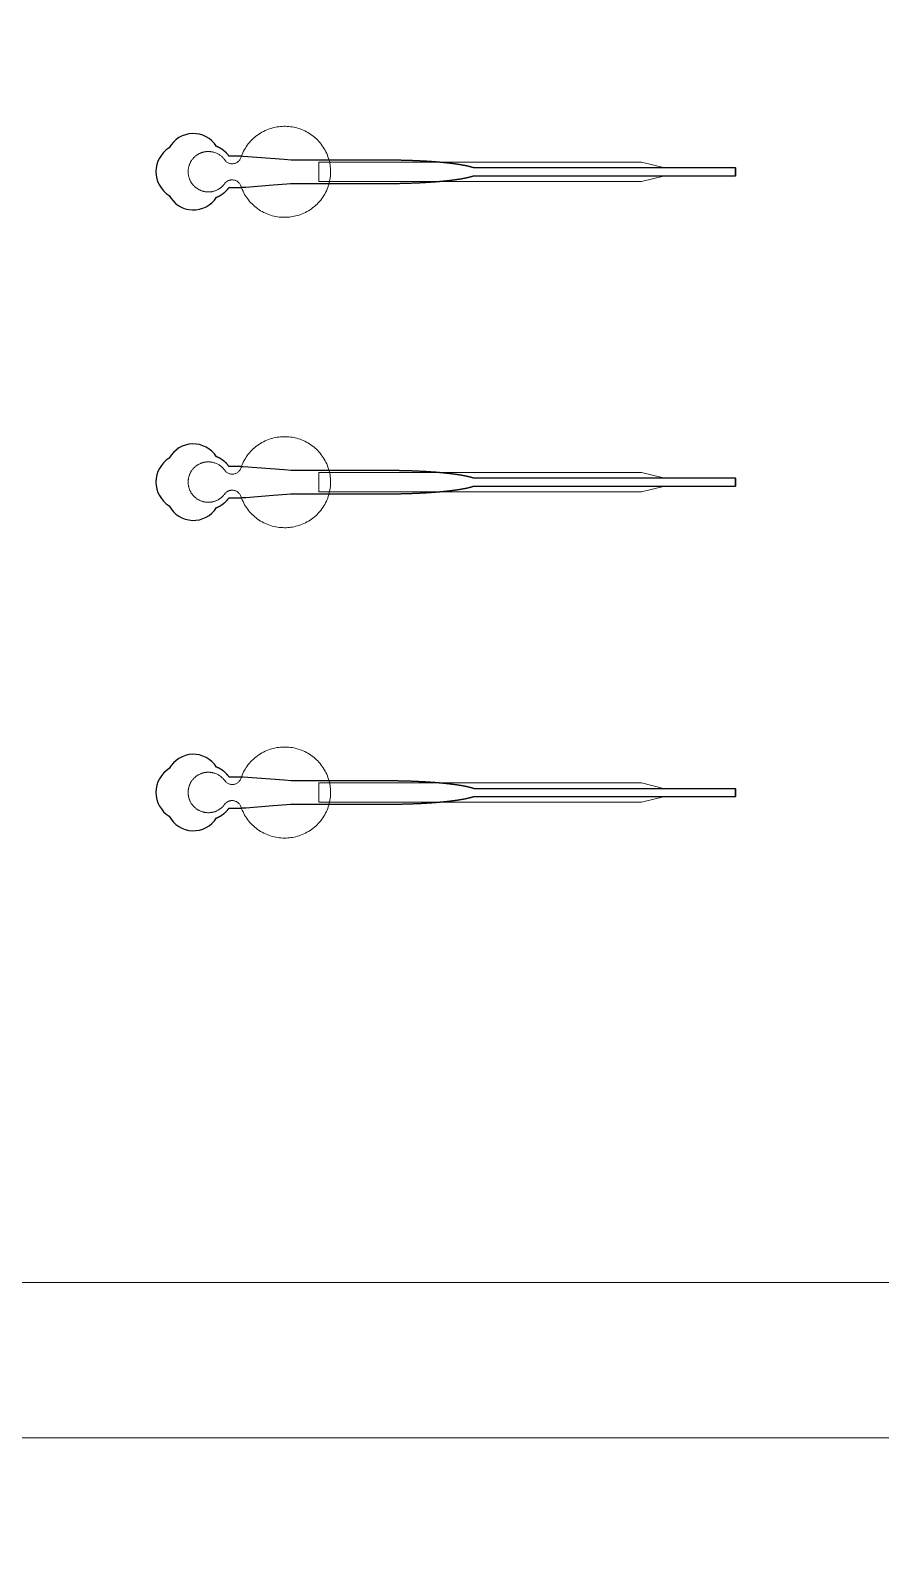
# Model space of a CAD drawing. Header units: inches. Extents: x -52997 to 52003, y -52254 to 52746.
# Drawn here: x -16400 to -10919, y -21043 to -11278 of the extents above; entities that cross this region are included whole.
import ezdxf

# ---------------------------------------------------------------- set-up
doc = ezdxf.new("R2010")
doc.units = ezdxf.units.IN
doc.header["$MEASUREMENT"] = 0
doc.layers.add('1', color=1, linetype='Continuous')
doc.layers.add('2', color=140, linetype='Continuous', lineweight=0)
doc.layers.add('3', color=90, linetype='Continuous', lineweight=0)

msp = doc.modelspace()

# ---------------------------------------------------------------- linework, layer by layer
at = {"layer": '1'}
for points in [[(-16283.4, -47485.7), (0, -47485.7), (16283.4, -47485.7, 5.999107)], [(-16250, -47285.7), (0, -47285.7), (16250, -47285.7, 5.986812)], [(-13685.8, -45485.7), (0, -45485.7), (13685.8, -45485.7, 6.794322)], [(-15200.3, -12353.6), (-15199.9, -12353.4), (-15199.1, -12353.1), (-15198.2, -12352.8), (-15197.4, -12352.4), (-15196.5, -12352.1), (-15195.7, -12351.8), (-15194.8, -12351.4), (-15194, -12351), (-15193.1, -12350.7), (-15192.3, -12350.3), (-15191.4, -12349.9), (-15190.6, -12349.5), (-15189.7, -12349.1), (-15188.9, -12348.7), (-15188, -12348.3), (-15187.2, -12347.9), (-15186.3, -12347.5), (-15185.4, -12347.1), (-15184.6, -12346.6), (-15183.7, -12346.2), (-15182.9, -12345.8), (-15182, -12345.3), (-15181.1, -12344.9), (-15180.3, -12344.4), (-15179.4, -12343.9), (-15178.6, -12343.5), (-15177.7, -12343), (-15176.9, -12342.5), (-15176, -12342), (-15175.2, -12341.5), (-15174.3, -12341), (-15173.4, -12340.5), (-15172.6, -12340), (-15171.7, -12339.5), (-15170.9, -12339), (-15170.1, -12338.4), (-15169.2, -12337.9), (-15168.4, -12337.3), (-15167.5, -12336.8), (-15166.7, -12336.2), (-15165.8, -12335.7), (-15165, -12335.1), (-15164.2, -12334.6), (-15163.3, -12334), (-15162.5, -12333.4), (-15161.7, -12332.8), (-15160.8, -12332.2), (-15160, -12331.6), (-15159.2, -12331), (-15158.4, -12330.4), (-15157.6, -12329.8), (-15156.7, -12329.2), (-15155.9, -12328.6), (-15155.1, -12328), (-15154.3, -12327.3), (-15153.5, -12326.7), (-15152.7, -12326.1), (-15151.9, -12325.4), (-15151.1, -12324.8), (-15150.3, -12324.1), (-15149.6, -12323.5), (-15148.8, -12322.8), (-15148, -12322.2), (-15147.2, -12321.5), (-15146.5, -12320.8), (-15145.7, -12320.1), (-15144.9, -12319.5), (-15144.2, -12318.8), (-15143.4, -12318.1), (-15142.7, -12317.4), (-15141.9, -12316.7), (-15141.2, -12316), (-15140.5, -12315.3), (-15139.7, -12314.6), (-15139, -12313.9), (-15138.3, -12313.2), (-15137.6, -12312.5), (-15136.9, -12311.7), (-15136.2, -12311), (-15135.5, -12310.3), (-15134.8, -12309.6), (-15134.1, -12308.8), (-15133.4, -12308.1), (-15132.7, -12307.4), (-15132, -12306.6), (-15131.4, -12305.9), (-15130.7, -12305.2), (-15130.1, -12304.4), (-15129.4, -12303.7), (-15128.8, -12302.9), (-15128.1, -12302.2), (-15127.5, -12301.4), (-15126.9, -12300.7), (-15126.2, -12299.9), (-15125.6, -12299.1), (-15125, -12298.4), (-15124.4, -12297.6), (-15123.8, -12296.9), (-15123.2, -12296.1), (-15122.6, -12295.3), (-15122.1, -12294.6), (-15121.5, -12293.8), (-15120.9, -12293), (-15120.4, -12292.3), (-15119.8, -12291.5), (-15119.3, -12290.7), (-15118.7, -12290), (-15075.1, -12290), (-15053.3, -12290), (-15042.4, -12290), (-15039.7, -12290), (-15038.4, -12290), (-15038.3, -12290), (-15038.3, -12290), (-15038.3, -12290), (-15038.3, -12290), (-15038.3, -12289.9), (-15038.2, -12289.9), (-15037.8, -12289.9), (-15037.1, -12289.9), (-15035.8, -12289.8), (-15033, -12289.5), (-15010.9, -12287.9), (-14834.3, -12274.3), (-14746, -12267.5), (-14723.9, -12265.8), (-14712.8, -12265), (-14712.5, -12265), (-14712.4, -12265), (-14712.4, -12265), (-14712.3, -12265), (-14712.2, -12265), (-14711.8, -12265), (-14451.4, -12265), (-14445.1, -12265), (-14432.5, -12265), (-14332, -12265), (-14131, -12265), (-14118.4, -12265), (-14112.1, -12265), (-14109, -12265), (-14107.4, -12265), (-14107, -12265), (-14106.8, -12265), (-14106.7, -12265), (-14106.7, -12265), (-14106.7, -12265), (-14106.6, -12265), (-14106.1, -12265), (-14101.5, -12264.9), (-14096.9, -12264.9), (-14092.3, -12264.9), (-14087.6, -12264.9), (-14083, -12264.9), (-14078.3, -12264.9), (-14073.7, -12264.8), (-14069, -12264.8), (-14064.3, -12264.8), (-14059.6, -12264.7), (-14054.9, -12264.7), (-14050.1, -12264.6), (-14045.4, -12264.6), (-14040.7, -12264.5), (-14035.9, -12264.4), (-14031.2, -12264.4), (-14026.4, -12264.3), (-14021.6, -12264.2), (-14016.8, -12264.1), (-14012, -12264), (-14007.2, -12263.9), (-14002.4, -12263.8), (-13997.6, -12263.7), (-13992.8, -12263.6), (-13988, -12263.5), (-13983.2, -12263.3), (-13978.4, -12263.2), (-13973.5, -12263.1), (-13968.7, -12262.9), (-13963.9, -12262.8), (-13959, -12262.6), (-13954.2, -12262.5), (-13949.4, -12262.3), (-13944.6, -12262.2), (-13939.7, -12262), (-13934.9, -12261.8), (-13930.1, -12261.6), (-13925.2, -12261.4), (-13920.4, -12261.2), (-13915.6, -12261), (-13910.8, -12260.8), (-13906, -12260.6), (-13901.2, -12260.4), (-13896.4, -12260.2), (-13891.6, -12260), (-13886.8, -12259.7), (-13882, -12259.5), (-13877.2, -12259.3), (-13872.5, -12259), (-13867.7, -12258.7), (-13863, -12258.5), (-13858.3, -12258.2), (-13853.5, -12258), (-13848.8, -12257.7), (-13844.1, -12257.4), (-13839.5, -12257.1), (-13834.8, -12256.8), (-13830.1, -12256.5), (-13825.5, -12256.2), (-13820.9, -12255.9), (-13816.3, -12255.6), (-13811.7, -12255.3), (-13807.1, -12254.9), (-13804.8, -12254.8), (-13802.6, -12254.6), (-13800.3, -12254.4), (-13798, -12254.3), (-13795.8, -12254.1), (-13793.5, -12253.9), (-13791.2, -12253.8), (-13789, -12253.6), (-13786.8, -12253.4), (-13784.5, -12253.2), (-13782.3, -12253), (-13780.1, -12252.9), (-13777.8, -12252.7), (-13775.6, -12252.5), (-13773.4, -12252.3), (-13771.2, -12252.1), (-13769, -12251.9), (-13766.8, -12251.8), (-13764.6, -12251.6), (-13762.5, -12251.4), (-13760.3, -12251.2), (-13758.1, -12251), (-13756, -12250.8), (-13753.8, -12250.6), (-13751.6, -12250.4), (-13749.5, -12250.2), (-13747.4, -12250), (-13745.2, -12249.8), (-13743.1, -12249.6), (-13741, -12249.4), (-13738.9, -12249.2), (-13736.8, -12249), (-13734.7, -12248.8), (-13732.6, -12248.6), (-13730.5, -12248.4), (-13728.4, -12248.2), (-13726.4, -12248), (-13724.3, -12247.7), (-13722.2, -12247.5), (-13720.2, -12247.3), (-13718.1, -12247.1), (-13716.1, -12246.9), (-13714.1, -12246.7), (-13712.1, -12246.4), (-13710, -12246.2), (-13708, -12246), (-13706, -12245.8), (-13704.1, -12245.6), (-13702.1, -12245.3), (-13700.1, -12245.1), (-13698.1, -12244.9), (-13696.2, -12244.7), (-13694.2, -12244.4), (-13692.3, -12244.2), (-13690.4, -12244), (-13688.4, -12243.7), (-13686.5, -12243.5), (-13684.6, -12243.3), (-13682.7, -12243), (-13680.8, -12242.8), (-13678.9, -12242.5), (-13677.1, -12242.3), (-13675.2, -12242.1), (-13673.3, -12241.8), (-13671.5, -12241.6), (-13669.7, -12241.3), (-13667.8, -12241.1), (-13666, -12240.9), (-13664.2, -12240.6), (-13662.4, -12240.4), (-13660.6, -12240.1), (-13658.8, -12239.9), (-13657, -12239.6), (-13655.3, -12239.4), (-13653.5, -12239.1), (-13651.8, -12238.9), (-13650, -12238.6), (-13648.3, -12238.3), (-13646.6, -12238.1), (-13644.9, -12237.8), (-13643.2, -12237.6), (-13641.5, -12237.3), (-13639.8, -12237.1), (-13638.1, -12236.8), (-13636.5, -12236.5), (-13634.8, -12236.3), (-13633.2, -12236), (-13631.5, -12235.8), (-13629.9, -12235.5), (-13628.3, -12235.2), (-13626.7, -12235), (-13625.1, -12234.7), (-13623.5, -12234.4), (-13621.9, -12234.2), (-13620.4, -12233.9), (-13618.8, -12233.6), (-13617.3, -12233.3), (-13615.7, -12233.1), (-13614.2, -12232.8), (-13612.7, -12232.5), (-13611.2, -12232.3), (-13609.7, -12232), (-13608.2, -12231.7), (-13606.8, -12231.4), (-13605.3, -12231.2), (-13603.9, -12230.9), (-13602.4, -12230.6), (-13601, -12230.3), (-13599.6, -12230), (-13598.2, -12229.8), (-13596.8, -12229.5), (-13595.4, -12229.2), (-13594, -12228.9), (-13592.6, -12228.6), (-13591.3, -12228.4), (-13589.9, -12228.1), (-13588.6, -12227.8), (-13587.3, -12227.5), (-13586, -12227.2), (-13584.7, -12226.9), (-13583.4, -12226.6), (-13582.1, -12226.4), (-13580.8, -12226.1), (-13579.6, -12225.8), (-13578.3, -12225.5), (-13577.1, -12225.2), (-13575.9, -12224.9), (-13574.6, -12224.6), (-13573.4, -12224.3), (-13572.2, -12224), (-13571.1, -12223.8), (-13569.9, -12223.5), (-13568.7, -12223.2), (-13567.6, -12222.9), (-13566.4, -12222.6), (-13565.3, -12222.3), (-13564.2, -12222), (-13563.1, -12221.7), (-13562, -12221.4), (-13560.9, -12221.1), (-13559.9, -12220.8), (-13558.8, -12220.5), (-13557.7, -12220.2), (-13556.7, -12219.9), (-13555.7, -12219.6), (-13554.7, -12219.3), (-13553.7, -12219), (-13552.7, -12218.8), (-13551.7, -12218.5), (-13550.7, -12218.2), (-13549.7, -12217.9), (-13548.8, -12217.6), (-13547.9, -12217.3), (-13546.9, -12217), (-13546, -12216.7), (-13545.1, -12216.4), (-13544.2, -12216.1), (-13543.3, -12215.8), (-13542.5, -12215.5), (-13541, -12215), (-11855.4, -12215.2), (-11855.4, -12165), (-13541, -12165), (-13541.2, -12164.9), (-13542.1, -12164.6), (-13543, -12164.2), (-13543.9, -12163.9), (-13544.8, -12163.6), (-13545.7, -12163.3), (-13546.6, -12163), (-13547.5, -12162.7), (-13548.4, -12162.4), (-13549.4, -12162.2), (-13550.4, -12161.9), (-13551.3, -12161.6), (-13552.3, -12161.3), (-13553.3, -12161), (-13554.3, -12160.7), (-13555.3, -12160.4), (-13556.3, -12160.1), (-13557.4, -12159.8), (-13558.4, -12159.5), (-13559.5, -12159.2), (-13560.6, -12158.9), (-13561.7, -12158.6), (-13562.7, -12158.3), (-13563.8, -12158), (-13565, -12157.7), (-13566.1, -12157.4), (-13567.2, -12157.1), (-13568.4, -12156.8), (-13569.5, -12156.5), (-13570.7, -12156.2), (-13571.9, -12155.9), (-13573.1, -12155.6), (-13574.3, -12155.4), (-13575.5, -12155.1), (-13576.7, -12154.8), (-13578, -12154.5), (-13579.2, -12154.2), (-13580.5, -12153.9), (-13581.7, -12153.6), (-13583, -12153.3), (-13584.3, -12153), (-13585.6, -12152.8), (-13586.9, -12152.5), (-13588.2, -12152.2), (-13589.6, -12151.9), (-13590.9, -12151.6), (-13592.3, -12151.3), (-13593.6, -12151.1), (-13595, -12150.8), (-13596.4, -12150.5), (-13597.8, -12150.2), (-13599.2, -12149.9), (-13600.6, -12149.7), (-13602.1, -12149.4), (-13603.5, -12149.1), (-13604.9, -12148.8), (-13606.4, -12148.5), (-13607.9, -12148.3), (-13609.4, -12148), (-13610.9, -12147.7), (-13612.4, -12147.4), (-13613.9, -12147.2), (-13615.4, -12146.9), (-13616.9, -12146.6), (-13618.5, -12146.3), (-13620, -12146.1), (-13621.6, -12145.8), (-13623.2, -12145.5), (-13624.7, -12145.3), (-13626.3, -12145), (-13627.9, -12144.7), (-13629.5, -12144.5), (-13631.2, -12144.2), (-13632.8, -12143.9), (-13634.4, -12143.7), (-13636.1, -12143.4), (-13637.8, -12143.2), (-13639.4, -12142.9), (-13641.1, -12142.6), (-13642.8, -12142.4), (-13644.5, -12142.1), (-13646.2, -12141.9), (-13647.9, -12141.6), (-13649.7, -12141.4), (-13651.4, -12141.1), (-13653.1, -12140.8), (-13654.9, -12140.6), (-13656.7, -12140.3), (-13658.4, -12140.1), (-13660.2, -12139.8), (-13662, -12139.6), (-13663.8, -12139.3), (-13665.6, -12139.1), (-13667.5, -12138.9), (-13669.3, -12138.6), (-13671.1, -12138.4), (-13673, -12138.1), (-13674.8, -12137.9), (-13676.7, -12137.6), (-13678.6, -12137.4), (-13680.4, -12137.2), (-13682.3, -12136.9), (-13684.2, -12136.7), (-13686.1, -12136.5), (-13688, -12136.2), (-13690, -12136), (-13691.9, -12135.8), (-13693.8, -12135.5), (-13695.8, -12135.3), (-13697.7, -12135.1), (-13699.7, -12134.8), (-13701.7, -12134.6), (-13703.7, -12134.4), (-13705.6, -12134.2), (-13707.6, -12133.9), (-13709.6, -12133.7), (-13711.6, -12133.5), (-13713.7, -12133.3), (-13715.7, -12133.1), (-13717.7, -12132.8), (-13719.8, -12132.6), (-13721.8, -12132.4), (-13723.9, -12132.2), (-13725.9, -12132), (-13728, -12131.8), (-13730.1, -12131.6), (-13732.1, -12131.4), (-13734.2, -12131.1), (-13736.3, -12130.9), (-13738.4, -12130.7), (-13740.5, -12130.5), (-13742.6, -12130.3), (-13744.8, -12130.1), (-13746.9, -12129.9), (-13749, -12129.7), (-13751.2, -12129.5), (-13753.3, -12129.3), (-13755.5, -12129.1), (-13757.6, -12128.9), (-13759.8, -12128.8), (-13761.9, -12128.6), (-13764.1, -12128.4), (-13766.3, -12128.2), (-13768.5, -12128), (-13770.7, -12127.8), (-13772.9, -12127.6), (-13775.1, -12127.4), (-13777.3, -12127.3), (-13779.5, -12127.1), (-13781.7, -12126.9), (-13784, -12126.7), (-13786.2, -12126.5), (-13788.4, -12126.4), (-13790.7, -12126.2), (-13792.9, -12126), (-13795.2, -12125.8), (-13797.4, -12125.7), (-13799.7, -12125.5), (-13801.9, -12125.3), (-13804.2, -12125.2), (-13808.8, -12124.8), (-13813.3, -12124.5), (-13817.9, -12124.2), (-13822.5, -12123.9), (-13827.1, -12123.6), (-13831.8, -12123.3), (-13836.4, -12123), (-13841.1, -12122.7), (-13845.7, -12122.4), (-13850.4, -12122.1), (-13855.1, -12121.9), (-13859.8, -12121.6), (-13864.5, -12121.3), (-13869.3, -12121.1), (-13874, -12120.8), (-13878.7, -12120.6), (-13883.5, -12120.3), (-13888.3, -12120.1), (-13893, -12119.9), (-13897.8, -12119.6), (-13902.6, -12119.4), (-13907.4, -12119.2), (-13912.2, -12119), (-13917, -12118.8), (-13921.8, -12118.6), (-13926.6, -12118.4), (-13931.4, -12118.2), (-13936.2, -12118), (-13941, -12117.9), (-13945.8, -12117.7), (-13950.6, -12117.5), (-13955.4, -12117.4), (-13960.2, -12117.2), (-13965, -12117.1), (-13969.8, -12116.9), (-13974.6, -12116.8), (-13979.4, -12116.7), (-13984.2, -12116.5), (-13989, -12116.4), (-13993.8, -12116.3), (-13998.6, -12116.2), (-14003.4, -12116.1), (-14008.2, -12116), (-14012.9, -12115.9), (-14017.7, -12115.8), (-14022.4, -12115.7), (-14027.2, -12115.6), (-14031.9, -12115.5), (-14036.6, -12115.5), (-14041.4, -12115.4), (-14046.1, -12115.3), (-14050.8, -12115.3), (-14055.5, -12115.2), (-14060.2, -12115.2), (-14064.8, -12115.1), (-14069.5, -12115.1), (-14074.1, -12115.1), (-14078.8, -12115), (-14083.4, -12115), (-14088, -12115), (-14092.6, -12115), (-14094.9, -12115), (-14095.5, -12115), (-14095.7, -12115), (-14095.9, -12115), (-14096.1, -12115), (-14097.7, -12115), (-14104, -12115), (-14116.8, -12115), (-14167.8, -12115), (-14371.7, -12115), (-14422.7, -12115), (-14448.2, -12115), (-14454.6, -12115), (-14456.2, -12115), (-14711.9, -12115), (-14712.3, -12115), (-14712.4, -12115), (-14712.4, -12115), (-14712.4, -12115), (-14712.5, -12115), (-14712.9, -12114.9), (-14714.3, -12114.8), (-14719.8, -12114.4), (-14763.9, -12111), (-14852.3, -12104.2), (-15028.9, -12090.7), (-15034.4, -12090.2), (-15037.2, -12090), (-15037.9, -12090), (-15038.2, -12090), (-15038.3, -12090), (-15038.3, -12090), (-15038.3, -12090), (-15038.3, -12090), (-15038.3, -12090), (-15038.4, -12090), (-15038.7, -12090), (-15041.4, -12090), (-15046.9, -12090), (-15057.8, -12090), (-15079.6, -12090), (-15101.4, -12090), (-15112.3, -12090), (-15117.7, -12090), (-15118.4, -12090), (-15118.6, -12090), (-15118.6, -12090), (-15118.7, -12090), (-15118.7, -12090), (-15118.7, -12090), (-15118.7, -12089.9), (-15119.1, -12089.4), (-15119.9, -12088.2), (-15120.7, -12087.1), (-15121.6, -12086), (-15122.4, -12084.9), (-15123.2, -12083.8), (-15124.1, -12082.6), (-15125, -12081.5), (-15125.9, -12080.4), (-15126.8, -12079.3), (-15127.7, -12078.2), (-15128.6, -12077.1), (-15129.6, -12076), (-15130.5, -12074.9), (-15131.5, -12073.8), (-15132.4, -12072.7), (-15133.4, -12071.7), (-15134.4, -12070.6), (-15135.5, -12069.5), (-15136.5, -12068.4), (-15137.5, -12067.4), (-15138.6, -12066.3), (-15139.6, -12065.3), (-15140.7, -12064.2), (-15141.8, -12063.2), (-15142.9, -12062.2), (-15144, -12061.1), (-15145.1, -12060.1), (-15146.3, -12059.1), (-15147.4, -12058.1), (-15148.6, -12057.1), (-15149.7, -12056.1), (-15150.9, -12055.1), (-15152.1, -12054.2), (-15153.3, -12053.2), (-15154.5, -12052.3), (-15155.7, -12051.3), (-15157, -12050.4), (-15158.2, -12049.4), (-15159.4, -12048.5), (-15160.7, -12047.6), (-15162, -12046.7), (-15163.2, -12045.8), (-15164.5, -12044.9), (-15165.8, -12044.1), (-15167.1, -12043.2), (-15168.4, -12042.4), (-15169.8, -12041.5), (-15171.1, -12040.7), (-15172.4, -12039.9), (-15173.8, -12039.1), (-15175.1, -12038.3), (-15176.5, -12037.5), (-15177.8, -12036.8), (-15179.2, -12036), (-15180.6, -12035.3), (-15182, -12034.5), (-15183.4, -12033.8), (-15184.8, -12033.1), (-15186.2, -12032.4), (-15187.6, -12031.8), (-15189, -12031.1), (-15190.4, -12030.4), (-15191.8, -12029.8), (-15193.2, -12029.2), (-15194.7, -12028.6), (-15196.1, -12028), (-15197.5, -12027.4), (-15199, -12026.8), (-15200.2, -12026.4, 0.576044), (-15504.7, -12035.7, 0.560065), (-15504.7, -12342.2, 0.578435)], [(-15200.3, -14353.6), (-15199.9, -14353.4), (-15199.1, -14353.1), (-15198.2, -14352.8), (-15197.4, -14352.4), (-15196.5, -14352.1), (-15195.7, -14351.8), (-15194.8, -14351.4), (-15194, -14351), (-15193.1, -14350.7), (-15192.3, -14350.3), (-15191.4, -14349.9), (-15190.6, -14349.5), (-15189.7, -14349.1), (-15188.9, -14348.7), (-15188, -14348.3), (-15187.2, -14347.9), (-15186.3, -14347.5), (-15185.4, -14347.1), (-15184.6, -14346.6), (-15183.7, -14346.2), (-15182.9, -14345.8), (-15182, -14345.3), (-15181.1, -14344.9), (-15180.3, -14344.4), (-15179.4, -14343.9), (-15178.6, -14343.5), (-15177.7, -14343), (-15176.9, -14342.5), (-15176, -14342), (-15175.2, -14341.5), (-15174.3, -14341), (-15173.4, -14340.5), (-15172.6, -14340), (-15171.7, -14339.5), (-15170.9, -14339), (-15170.1, -14338.4), (-15169.2, -14337.9), (-15168.4, -14337.3), (-15167.5, -14336.8), (-15166.7, -14336.2), (-15165.8, -14335.7), (-15165, -14335.1), (-15164.2, -14334.6), (-15163.3, -14334), (-15162.5, -14333.4), (-15161.7, -14332.8), (-15160.8, -14332.2), (-15160, -14331.6), (-15159.2, -14331), (-15158.4, -14330.4), (-15157.6, -14329.8), (-15156.7, -14329.2), (-15155.9, -14328.6), (-15155.1, -14328), (-15154.3, -14327.3), (-15153.5, -14326.7), (-15152.7, -14326.1), (-15151.9, -14325.4), (-15151.1, -14324.8), (-15150.3, -14324.1), (-15149.6, -14323.5), (-15148.8, -14322.8), (-15148, -14322.2), (-15147.2, -14321.5), (-15146.5, -14320.8), (-15145.7, -14320.1), (-15144.9, -14319.5), (-15144.2, -14318.8), (-15143.4, -14318.1), (-15142.7, -14317.4), (-15141.9, -14316.7), (-15141.2, -14316), (-15140.5, -14315.3), (-15139.7, -14314.6), (-15139, -14313.9), (-15138.3, -14313.2), (-15137.6, -14312.5), (-15136.9, -14311.7), (-15136.2, -14311), (-15135.5, -14310.3), (-15134.8, -14309.6), (-15134.1, -14308.8), (-15133.4, -14308.1), (-15132.7, -14307.4), (-15132, -14306.6), (-15131.4, -14305.9), (-15130.7, -14305.2), (-15130.1, -14304.4), (-15129.4, -14303.7), (-15128.8, -14302.9), (-15128.1, -14302.2), (-15127.5, -14301.4), (-15126.9, -14300.7), (-15126.2, -14299.9), (-15125.6, -14299.1), (-15125, -14298.4), (-15124.4, -14297.6), (-15123.8, -14296.9), (-15123.2, -14296.1), (-15122.6, -14295.3), (-15122.1, -14294.6), (-15121.5, -14293.8), (-15120.9, -14293), (-15120.4, -14292.3), (-15119.8, -14291.5), (-15119.3, -14290.7), (-15118.7, -14290), (-15075.1, -14290), (-15053.3, -14290), (-15042.4, -14290), (-15039.7, -14290), (-15038.4, -14290), (-15038.3, -14290), (-15038.3, -14290), (-15038.3, -14290), (-15038.3, -14290), (-15038.3, -14289.9), (-15038.2, -14289.9), (-15037.8, -14289.9), (-15037.1, -14289.9), (-15035.8, -14289.8), (-15033, -14289.5), (-15010.9, -14287.9), (-14834.3, -14274.3), (-14746, -14267.5), (-14723.9, -14265.8), (-14712.8, -14265), (-14712.5, -14265), (-14712.4, -14265), (-14712.4, -14265), (-14712.3, -14265), (-14712.2, -14265), (-14711.8, -14265), (-14451.4, -14265), (-14445.1, -14265), (-14432.5, -14265), (-14332, -14265), (-14131, -14265), (-14118.4, -14265), (-14112.1, -14265), (-14109, -14265), (-14107.4, -14265), (-14107, -14265), (-14106.8, -14265), (-14106.7, -14265), (-14106.7, -14265), (-14106.7, -14265), (-14106.6, -14265), (-14106.1, -14265), (-14101.5, -14264.9), (-14096.9, -14264.9), (-14092.3, -14264.9), (-14087.6, -14264.9), (-14083, -14264.9), (-14078.3, -14264.9), (-14073.7, -14264.8), (-14069, -14264.8), (-14064.3, -14264.8), (-14059.6, -14264.7), (-14054.9, -14264.7), (-14050.1, -14264.6), (-14045.4, -14264.6), (-14040.7, -14264.5), (-14035.9, -14264.4), (-14031.2, -14264.4), (-14026.4, -14264.3), (-14021.6, -14264.2), (-14016.8, -14264.1), (-14012, -14264), (-14007.2, -14263.9), (-14002.4, -14263.8), (-13997.6, -14263.7), (-13992.8, -14263.6), (-13988, -14263.5), (-13983.2, -14263.3), (-13978.4, -14263.2), (-13973.5, -14263.1), (-13968.7, -14262.9), (-13963.9, -14262.8), (-13959, -14262.6), (-13954.2, -14262.5), (-13949.4, -14262.3), (-13944.6, -14262.2), (-13939.7, -14262), (-13934.9, -14261.8), (-13930.1, -14261.6), (-13925.2, -14261.4), (-13920.4, -14261.2), (-13915.6, -14261), (-13910.8, -14260.8), (-13906, -14260.6), (-13901.2, -14260.4), (-13896.4, -14260.2), (-13891.6, -14260), (-13886.8, -14259.7), (-13882, -14259.5), (-13877.2, -14259.3), (-13872.5, -14259), (-13867.7, -14258.7), (-13863, -14258.5), (-13858.3, -14258.2), (-13853.5, -14258), (-13848.8, -14257.7), (-13844.1, -14257.4), (-13839.5, -14257.1), (-13834.8, -14256.8), (-13830.1, -14256.5), (-13825.5, -14256.2), (-13820.9, -14255.9), (-13816.3, -14255.6), (-13811.7, -14255.3), (-13807.1, -14254.9), (-13804.8, -14254.8), (-13802.6, -14254.6), (-13800.3, -14254.4), (-13798, -14254.3), (-13795.8, -14254.1), (-13793.5, -14253.9), (-13791.2, -14253.8), (-13789, -14253.6), (-13786.8, -14253.4), (-13784.5, -14253.2), (-13782.3, -14253), (-13780.1, -14252.9), (-13777.8, -14252.7), (-13775.6, -14252.5), (-13773.4, -14252.3), (-13771.2, -14252.1), (-13769, -14251.9), (-13766.8, -14251.8), (-13764.6, -14251.6), (-13762.5, -14251.4), (-13760.3, -14251.2), (-13758.1, -14251), (-13756, -14250.8), (-13753.8, -14250.6), (-13751.6, -14250.4), (-13749.5, -14250.2), (-13747.4, -14250), (-13745.2, -14249.8), (-13743.1, -14249.6), (-13741, -14249.4), (-13738.9, -14249.2), (-13736.8, -14249), (-13734.7, -14248.8), (-13732.6, -14248.6), (-13730.5, -14248.4), (-13728.4, -14248.2), (-13726.4, -14248), (-13724.3, -14247.7), (-13722.2, -14247.5), (-13720.2, -14247.3), (-13718.1, -14247.1), (-13716.1, -14246.9), (-13714.1, -14246.7), (-13712.1, -14246.4), (-13710, -14246.2), (-13708, -14246), (-13706, -14245.8), (-13704.1, -14245.6), (-13702.1, -14245.3), (-13700.1, -14245.1), (-13698.1, -14244.9), (-13696.2, -14244.7), (-13694.2, -14244.4), (-13692.3, -14244.2), (-13690.4, -14244), (-13688.4, -14243.7), (-13686.5, -14243.5), (-13684.6, -14243.3), (-13682.7, -14243), (-13680.8, -14242.8), (-13678.9, -14242.5), (-13677.1, -14242.3), (-13675.2, -14242.1), (-13673.3, -14241.8), (-13671.5, -14241.6), (-13669.7, -14241.3), (-13667.8, -14241.1), (-13666, -14240.9), (-13664.2, -14240.6), (-13662.4, -14240.4), (-13660.6, -14240.1), (-13658.8, -14239.9), (-13657, -14239.6), (-13655.3, -14239.4), (-13653.5, -14239.1), (-13651.8, -14238.9), (-13650, -14238.6), (-13648.3, -14238.3), (-13646.6, -14238.1), (-13644.9, -14237.8), (-13643.2, -14237.6), (-13641.5, -14237.3), (-13639.8, -14237.1), (-13638.1, -14236.8), (-13636.5, -14236.5), (-13634.8, -14236.3), (-13633.2, -14236), (-13631.5, -14235.8), (-13629.9, -14235.5), (-13628.3, -14235.2), (-13626.7, -14235), (-13625.1, -14234.7), (-13623.5, -14234.4), (-13621.9, -14234.2), (-13620.4, -14233.9), (-13618.8, -14233.6), (-13617.3, -14233.3), (-13615.7, -14233.1), (-13614.2, -14232.8), (-13612.7, -14232.5), (-13611.2, -14232.3), (-13609.7, -14232), (-13608.2, -14231.7), (-13606.8, -14231.4), (-13605.3, -14231.2), (-13603.9, -14230.9), (-13602.4, -14230.6), (-13601, -14230.3), (-13599.6, -14230), (-13598.2, -14229.8), (-13596.8, -14229.5), (-13595.4, -14229.2), (-13594, -14228.9), (-13592.6, -14228.6), (-13591.3, -14228.4), (-13589.9, -14228.1), (-13588.6, -14227.8), (-13587.3, -14227.5), (-13586, -14227.2), (-13584.7, -14226.9), (-13583.4, -14226.6), (-13582.1, -14226.4), (-13580.8, -14226.1), (-13579.6, -14225.8), (-13578.3, -14225.5), (-13577.1, -14225.2), (-13575.9, -14224.9), (-13574.6, -14224.6), (-13573.4, -14224.3), (-13572.2, -14224), (-13571.1, -14223.8), (-13569.9, -14223.5), (-13568.7, -14223.2), (-13567.6, -14222.9), (-13566.4, -14222.6), (-13565.3, -14222.3), (-13564.2, -14222), (-13563.1, -14221.7), (-13562, -14221.4), (-13560.9, -14221.1), (-13559.9, -14220.8), (-13558.8, -14220.5), (-13557.7, -14220.2), (-13556.7, -14219.9), (-13555.7, -14219.6), (-13554.7, -14219.3), (-13553.7, -14219), (-13552.7, -14218.8), (-13551.7, -14218.5), (-13550.7, -14218.2), (-13549.7, -14217.9), (-13548.8, -14217.6), (-13547.9, -14217.3), (-13546.9, -14217), (-13546, -14216.7), (-13545.1, -14216.4), (-13544.2, -14216.1), (-13543.3, -14215.8), (-13542.5, -14215.5), (-13541, -14215), (-11855.4, -14215.2), (-11855.4, -14165), (-13541, -14165), (-13541.2, -14164.9), (-13542.1, -14164.6), (-13543, -14164.2), (-13543.9, -14163.9), (-13544.8, -14163.6), (-13545.7, -14163.3), (-13546.6, -14163), (-13547.5, -14162.7), (-13548.4, -14162.4), (-13549.4, -14162.2), (-13550.4, -14161.9), (-13551.3, -14161.6), (-13552.3, -14161.3), (-13553.3, -14161), (-13554.3, -14160.7), (-13555.3, -14160.4), (-13556.3, -14160.1), (-13557.4, -14159.8), (-13558.4, -14159.5), (-13559.5, -14159.2), (-13560.6, -14158.9), (-13561.7, -14158.6), (-13562.7, -14158.3), (-13563.8, -14158), (-13565, -14157.7), (-13566.1, -14157.4), (-13567.2, -14157.1), (-13568.4, -14156.8), (-13569.5, -14156.5), (-13570.7, -14156.2), (-13571.9, -14155.9), (-13573.1, -14155.6), (-13574.3, -14155.4), (-13575.5, -14155.1), (-13576.7, -14154.8), (-13578, -14154.5), (-13579.2, -14154.2), (-13580.5, -14153.9), (-13581.7, -14153.6), (-13583, -14153.3), (-13584.3, -14153), (-13585.6, -14152.8), (-13586.9, -14152.5), (-13588.2, -14152.2), (-13589.6, -14151.9), (-13590.9, -14151.6), (-13592.3, -14151.3), (-13593.6, -14151.1), (-13595, -14150.8), (-13596.4, -14150.5), (-13597.8, -14150.2), (-13599.2, -14149.9), (-13600.6, -14149.7), (-13602.1, -14149.4), (-13603.5, -14149.1), (-13604.9, -14148.8), (-13606.4, -14148.5), (-13607.9, -14148.3), (-13609.4, -14148), (-13610.9, -14147.7), (-13612.4, -14147.4), (-13613.9, -14147.2), (-13615.4, -14146.9), (-13616.9, -14146.6), (-13618.5, -14146.3), (-13620, -14146.1), (-13621.6, -14145.8), (-13623.2, -14145.5), (-13624.7, -14145.3), (-13626.3, -14145), (-13627.9, -14144.7), (-13629.5, -14144.5), (-13631.2, -14144.2), (-13632.8, -14143.9), (-13634.4, -14143.7), (-13636.1, -14143.4), (-13637.8, -14143.2), (-13639.4, -14142.9), (-13641.1, -14142.6), (-13642.8, -14142.4), (-13644.5, -14142.1), (-13646.2, -14141.9), (-13647.9, -14141.6), (-13649.7, -14141.4), (-13651.4, -14141.1), (-13653.1, -14140.8), (-13654.9, -14140.6), (-13656.7, -14140.3), (-13658.4, -14140.1), (-13660.2, -14139.8), (-13662, -14139.6), (-13663.8, -14139.3), (-13665.6, -14139.1), (-13667.5, -14138.9), (-13669.3, -14138.6), (-13671.1, -14138.4), (-13673, -14138.1), (-13674.8, -14137.9), (-13676.7, -14137.6), (-13678.6, -14137.4), (-13680.4, -14137.2), (-13682.3, -14136.9), (-13684.2, -14136.7), (-13686.1, -14136.5), (-13688, -14136.2), (-13690, -14136), (-13691.9, -14135.8), (-13693.8, -14135.5), (-13695.8, -14135.3), (-13697.7, -14135.1), (-13699.7, -14134.8), (-13701.7, -14134.6), (-13703.7, -14134.4), (-13705.6, -14134.2), (-13707.6, -14133.9), (-13709.6, -14133.7), (-13711.6, -14133.5), (-13713.7, -14133.3), (-13715.7, -14133.1), (-13717.7, -14132.8), (-13719.8, -14132.6), (-13721.8, -14132.4), (-13723.9, -14132.2), (-13725.9, -14132), (-13728, -14131.8), (-13730.1, -14131.6), (-13732.1, -14131.4), (-13734.2, -14131.1), (-13736.3, -14130.9), (-13738.4, -14130.7), (-13740.5, -14130.5), (-13742.6, -14130.3), (-13744.8, -14130.1), (-13746.9, -14129.9), (-13749, -14129.7), (-13751.2, -14129.5), (-13753.3, -14129.3), (-13755.5, -14129.1), (-13757.6, -14128.9), (-13759.8, -14128.8), (-13761.9, -14128.6), (-13764.1, -14128.4), (-13766.3, -14128.2), (-13768.5, -14128), (-13770.7, -14127.8), (-13772.9, -14127.6), (-13775.1, -14127.4), (-13777.3, -14127.3), (-13779.5, -14127.1), (-13781.7, -14126.9), (-13784, -14126.7), (-13786.2, -14126.5), (-13788.4, -14126.4), (-13790.7, -14126.2), (-13792.9, -14126), (-13795.2, -14125.8), (-13797.4, -14125.7), (-13799.7, -14125.5), (-13801.9, -14125.3), (-13804.2, -14125.2), (-13808.8, -14124.8), (-13813.3, -14124.5), (-13817.9, -14124.2), (-13822.5, -14123.9), (-13827.1, -14123.6), (-13831.8, -14123.3), (-13836.4, -14123), (-13841.1, -14122.7), (-13845.7, -14122.4), (-13850.4, -14122.1), (-13855.1, -14121.9), (-13859.8, -14121.6), (-13864.5, -14121.3), (-13869.3, -14121.1), (-13874, -14120.8), (-13878.7, -14120.6), (-13883.5, -14120.3), (-13888.3, -14120.1), (-13893, -14119.9), (-13897.8, -14119.6), (-13902.6, -14119.4), (-13907.4, -14119.2), (-13912.2, -14119), (-13917, -14118.8), (-13921.8, -14118.6), (-13926.6, -14118.4), (-13931.4, -14118.2), (-13936.2, -14118), (-13941, -14117.9), (-13945.8, -14117.7), (-13950.6, -14117.5), (-13955.4, -14117.4), (-13960.2, -14117.2), (-13965, -14117.1), (-13969.8, -14116.9), (-13974.6, -14116.8), (-13979.4, -14116.7), (-13984.2, -14116.5), (-13989, -14116.4), (-13993.8, -14116.3), (-13998.6, -14116.2), (-14003.4, -14116.1), (-14008.2, -14116), (-14012.9, -14115.9), (-14017.7, -14115.8), (-14022.4, -14115.7), (-14027.2, -14115.6), (-14031.9, -14115.5), (-14036.6, -14115.5), (-14041.4, -14115.4), (-14046.1, -14115.3), (-14050.8, -14115.3), (-14055.5, -14115.2), (-14060.2, -14115.2), (-14064.8, -14115.1), (-14069.5, -14115.1), (-14074.1, -14115.1), (-14078.8, -14115), (-14083.4, -14115), (-14088, -14115), (-14092.6, -14115), (-14094.9, -14115), (-14095.5, -14115), (-14095.7, -14115), (-14095.9, -14115), (-14096.1, -14115), (-14097.7, -14115), (-14104, -14115), (-14116.8, -14115), (-14167.8, -14115), (-14371.7, -14115), (-14422.7, -14115), (-14448.2, -14115), (-14454.6, -14115), (-14456.2, -14115), (-14711.9, -14115), (-14712.3, -14115), (-14712.4, -14115), (-14712.4, -14115), (-14712.4, -14115), (-14712.5, -14115), (-14712.9, -14114.9), (-14714.3, -14114.8), (-14719.8, -14114.4), (-14763.9, -14111), (-14852.3, -14104.2), (-15028.9, -14090.7), (-15034.4, -14090.2), (-15037.2, -14090), (-15037.9, -14090), (-15038.2, -14090), (-15038.3, -14090), (-15038.3, -14090), (-15038.3, -14090), (-15038.3, -14090), (-15038.3, -14090), (-15038.4, -14090), (-15038.7, -14090), (-15041.4, -14090), (-15046.9, -14090), (-15057.8, -14090), (-15079.6, -14090), (-15101.4, -14090), (-15112.3, -14090), (-15117.7, -14090), (-15118.4, -14090), (-15118.6, -14090), (-15118.6, -14090), (-15118.7, -14090), (-15118.7, -14090), (-15118.7, -14090), (-15118.7, -14089.9), (-15119.1, -14089.4), (-15119.9, -14088.2), (-15120.7, -14087.1), (-15121.6, -14086), (-15122.4, -14084.9), (-15123.2, -14083.8), (-15124.1, -14082.6), (-15125, -14081.5), (-15125.9, -14080.4), (-15126.8, -14079.3), (-15127.7, -14078.2), (-15128.6, -14077.1), (-15129.6, -14076), (-15130.5, -14074.9), (-15131.5, -14073.8), (-15132.4, -14072.7), (-15133.4, -14071.7), (-15134.4, -14070.6), (-15135.5, -14069.5), (-15136.5, -14068.4), (-15137.5, -14067.4), (-15138.6, -14066.3), (-15139.6, -14065.3), (-15140.7, -14064.2), (-15141.8, -14063.2), (-15142.9, -14062.2), (-15144, -14061.1), (-15145.1, -14060.1), (-15146.3, -14059.1), (-15147.4, -14058.1), (-15148.6, -14057.1), (-15149.7, -14056.1), (-15150.9, -14055.1), (-15152.1, -14054.2), (-15153.3, -14053.2), (-15154.5, -14052.3), (-15155.7, -14051.3), (-15157, -14050.4), (-15158.2, -14049.4), (-15159.4, -14048.5), (-15160.7, -14047.6), (-15162, -14046.7), (-15163.2, -14045.8), (-15164.5, -14044.9), (-15165.8, -14044.1), (-15167.1, -14043.2), (-15168.4, -14042.4), (-15169.8, -14041.5), (-15171.1, -14040.7), (-15172.4, -14039.9), (-15173.8, -14039.1), (-15175.1, -14038.3), (-15176.5, -14037.5), (-15177.8, -14036.8), (-15179.2, -14036), (-15180.6, -14035.3), (-15182, -14034.5), (-15183.4, -14033.8), (-15184.8, -14033.1), (-15186.2, -14032.4), (-15187.6, -14031.8), (-15189, -14031.1), (-15190.4, -14030.4), (-15191.8, -14029.8), (-15193.2, -14029.2), (-15194.7, -14028.6), (-15196.1, -14028), (-15197.5, -14027.4), (-15199, -14026.8), (-15200.2, -14026.4, 0.576044), (-15504.7, -14035.7, 0.560065), (-15504.7, -14342.2, 0.578435)], [(-15200.3, -16353.6), (-15199.9, -16353.4), (-15199.1, -16353.1), (-15198.2, -16352.8), (-15197.4, -16352.4), (-15196.5, -16352.1), (-15195.7, -16351.8), (-15194.8, -16351.4), (-15194, -16351), (-15193.1, -16350.7), (-15192.3, -16350.3), (-15191.4, -16349.9), (-15190.6, -16349.5), (-15189.7, -16349.1), (-15188.9, -16348.7), (-15188, -16348.3), (-15187.2, -16347.9), (-15186.3, -16347.5), (-15185.4, -16347.1), (-15184.6, -16346.6), (-15183.7, -16346.2), (-15182.9, -16345.8), (-15182, -16345.3), (-15181.1, -16344.9), (-15180.3, -16344.4), (-15179.4, -16343.9), (-15178.6, -16343.5), (-15177.7, -16343), (-15176.9, -16342.5), (-15176, -16342), (-15175.2, -16341.5), (-15174.3, -16341), (-15173.4, -16340.5), (-15172.6, -16340), (-15171.7, -16339.5), (-15170.9, -16339), (-15170.1, -16338.4), (-15169.2, -16337.9), (-15168.4, -16337.3), (-15167.5, -16336.8), (-15166.7, -16336.2), (-15165.8, -16335.7), (-15165, -16335.1), (-15164.2, -16334.6), (-15163.3, -16334), (-15162.5, -16333.4), (-15161.7, -16332.8), (-15160.8, -16332.2), (-15160, -16331.6), (-15159.2, -16331), (-15158.4, -16330.4), (-15157.6, -16329.8), (-15156.7, -16329.2), (-15155.9, -16328.6), (-15155.1, -16328), (-15154.3, -16327.3), (-15153.5, -16326.7), (-15152.7, -16326.1), (-15151.9, -16325.4), (-15151.1, -16324.8), (-15150.3, -16324.1), (-15149.6, -16323.5), (-15148.8, -16322.8), (-15148, -16322.2), (-15147.2, -16321.5), (-15146.5, -16320.8), (-15145.7, -16320.1), (-15144.9, -16319.5), (-15144.2, -16318.8), (-15143.4, -16318.1), (-15142.7, -16317.4), (-15141.9, -16316.7), (-15141.2, -16316), (-15140.5, -16315.3), (-15139.7, -16314.6), (-15139, -16313.9), (-15138.3, -16313.2), (-15137.6, -16312.5), (-15136.9, -16311.7), (-15136.2, -16311), (-15135.5, -16310.3), (-15134.8, -16309.6), (-15134.1, -16308.8), (-15133.4, -16308.1), (-15132.7, -16307.4), (-15132, -16306.6), (-15131.4, -16305.9), (-15130.7, -16305.2), (-15130.1, -16304.4), (-15129.4, -16303.7), (-15128.8, -16302.9), (-15128.1, -16302.2), (-15127.5, -16301.4), (-15126.9, -16300.7), (-15126.2, -16299.9), (-15125.6, -16299.1), (-15125, -16298.4), (-15124.4, -16297.6), (-15123.8, -16296.9), (-15123.2, -16296.1), (-15122.6, -16295.3), (-15122.1, -16294.6), (-15121.5, -16293.8), (-15120.9, -16293), (-15120.4, -16292.3), (-15119.8, -16291.5), (-15119.3, -16290.7), (-15118.7, -16290), (-15075.1, -16290), (-15053.3, -16290), (-15042.4, -16290), (-15039.7, -16290), (-15038.4, -16290), (-15038.3, -16290), (-15038.3, -16290), (-15038.3, -16290), (-15038.3, -16290), (-15038.3, -16289.9), (-15038.2, -16289.9), (-15037.8, -16289.9), (-15037.1, -16289.9), (-15035.8, -16289.8), (-15033, -16289.5), (-15010.9, -16287.9), (-14834.3, -16274.3), (-14746, -16267.5), (-14723.9, -16265.8), (-14712.8, -16265), (-14712.5, -16265), (-14712.4, -16265), (-14712.4, -16265), (-14712.3, -16265), (-14712.2, -16265), (-14711.8, -16265), (-14451.4, -16265), (-14445.1, -16265), (-14432.5, -16265), (-14332, -16265), (-14131, -16265), (-14118.4, -16265), (-14112.1, -16265), (-14109, -16265), (-14107.4, -16265), (-14107, -16265), (-14106.8, -16265), (-14106.7, -16265), (-14106.7, -16265), (-14106.7, -16265), (-14106.6, -16265), (-14106.1, -16265), (-14101.5, -16264.9), (-14096.9, -16264.9), (-14092.3, -16264.9), (-14087.6, -16264.9), (-14083, -16264.9), (-14078.3, -16264.9), (-14073.7, -16264.8), (-14069, -16264.8), (-14064.3, -16264.8), (-14059.6, -16264.7), (-14054.9, -16264.7), (-14050.1, -16264.6), (-14045.4, -16264.6), (-14040.7, -16264.5), (-14035.9, -16264.4), (-14031.2, -16264.4), (-14026.4, -16264.3), (-14021.6, -16264.2), (-14016.8, -16264.1), (-14012, -16264), (-14007.2, -16263.9), (-14002.4, -16263.8), (-13997.6, -16263.7), (-13992.8, -16263.6), (-13988, -16263.5), (-13983.2, -16263.3), (-13978.4, -16263.2), (-13973.5, -16263.1), (-13968.7, -16262.9), (-13963.9, -16262.8), (-13959, -16262.6), (-13954.2, -16262.5), (-13949.4, -16262.3), (-13944.6, -16262.2), (-13939.7, -16262), (-13934.9, -16261.8), (-13930.1, -16261.6), (-13925.2, -16261.4), (-13920.4, -16261.2), (-13915.6, -16261), (-13910.8, -16260.8), (-13906, -16260.6), (-13901.2, -16260.4), (-13896.4, -16260.2), (-13891.6, -16260), (-13886.8, -16259.7), (-13882, -16259.5), (-13877.2, -16259.3), (-13872.5, -16259), (-13867.7, -16258.7), (-13863, -16258.5), (-13858.3, -16258.2), (-13853.5, -16258), (-13848.8, -16257.7), (-13844.1, -16257.4), (-13839.5, -16257.1), (-13834.8, -16256.8), (-13830.1, -16256.5), (-13825.5, -16256.2), (-13820.9, -16255.9), (-13816.3, -16255.6), (-13811.7, -16255.3), (-13807.1, -16254.9), (-13804.8, -16254.8), (-13802.6, -16254.6), (-13800.3, -16254.4), (-13798, -16254.3), (-13795.8, -16254.1), (-13793.5, -16253.9), (-13791.2, -16253.8), (-13789, -16253.6), (-13786.8, -16253.4), (-13784.5, -16253.2), (-13782.3, -16253), (-13780.1, -16252.9), (-13777.8, -16252.7), (-13775.6, -16252.5), (-13773.4, -16252.3), (-13771.2, -16252.1), (-13769, -16251.9), (-13766.8, -16251.8), (-13764.6, -16251.6), (-13762.5, -16251.4), (-13760.3, -16251.2), (-13758.1, -16251), (-13756, -16250.8), (-13753.8, -16250.6), (-13751.6, -16250.4), (-13749.5, -16250.2), (-13747.4, -16250), (-13745.2, -16249.8), (-13743.1, -16249.6), (-13741, -16249.4), (-13738.9, -16249.2), (-13736.8, -16249), (-13734.7, -16248.8), (-13732.6, -16248.6), (-13730.5, -16248.4), (-13728.4, -16248.2), (-13726.4, -16248), (-13724.3, -16247.7), (-13722.2, -16247.5), (-13720.2, -16247.3), (-13718.1, -16247.1), (-13716.1, -16246.9), (-13714.1, -16246.7), (-13712.1, -16246.4), (-13710, -16246.2), (-13708, -16246), (-13706, -16245.8), (-13704.1, -16245.6), (-13702.1, -16245.3), (-13700.1, -16245.1), (-13698.1, -16244.9), (-13696.2, -16244.7), (-13694.2, -16244.4), (-13692.3, -16244.2), (-13690.4, -16244), (-13688.4, -16243.7), (-13686.5, -16243.5), (-13684.6, -16243.3), (-13682.7, -16243), (-13680.8, -16242.8), (-13678.9, -16242.5), (-13677.1, -16242.3), (-13675.2, -16242.1), (-13673.3, -16241.8), (-13671.5, -16241.6), (-13669.7, -16241.3), (-13667.8, -16241.1), (-13666, -16240.9), (-13664.2, -16240.6), (-13662.4, -16240.4), (-13660.6, -16240.1), (-13658.8, -16239.9), (-13657, -16239.6), (-13655.3, -16239.4), (-13653.5, -16239.1), (-13651.8, -16238.9), (-13650, -16238.6), (-13648.3, -16238.3), (-13646.6, -16238.1), (-13644.9, -16237.8), (-13643.2, -16237.6), (-13641.5, -16237.3), (-13639.8, -16237.1), (-13638.1, -16236.8), (-13636.5, -16236.5), (-13634.8, -16236.3), (-13633.2, -16236), (-13631.5, -16235.8), (-13629.9, -16235.5), (-13628.3, -16235.2), (-13626.7, -16235), (-13625.1, -16234.7), (-13623.5, -16234.4), (-13621.9, -16234.2), (-13620.4, -16233.9), (-13618.8, -16233.6), (-13617.3, -16233.3), (-13615.7, -16233.1), (-13614.2, -16232.8), (-13612.7, -16232.5), (-13611.2, -16232.3), (-13609.7, -16232), (-13608.2, -16231.7), (-13606.8, -16231.4), (-13605.3, -16231.2), (-13603.9, -16230.9), (-13602.4, -16230.6), (-13601, -16230.3), (-13599.6, -16230), (-13598.2, -16229.8), (-13596.8, -16229.5), (-13595.4, -16229.2), (-13594, -16228.9), (-13592.6, -16228.6), (-13591.3, -16228.4), (-13589.9, -16228.1), (-13588.6, -16227.8), (-13587.3, -16227.5), (-13586, -16227.2), (-13584.7, -16226.9), (-13583.4, -16226.6), (-13582.1, -16226.4), (-13580.8, -16226.1), (-13579.6, -16225.8), (-13578.3, -16225.5), (-13577.1, -16225.2), (-13575.9, -16224.9), (-13574.6, -16224.6), (-13573.4, -16224.3), (-13572.2, -16224), (-13571.1, -16223.8), (-13569.9, -16223.5), (-13568.7, -16223.2), (-13567.6, -16222.9), (-13566.4, -16222.6), (-13565.3, -16222.3), (-13564.2, -16222), (-13563.1, -16221.7), (-13562, -16221.4), (-13560.9, -16221.1), (-13559.9, -16220.8), (-13558.8, -16220.5), (-13557.7, -16220.2), (-13556.7, -16219.9), (-13555.7, -16219.6), (-13554.7, -16219.3), (-13553.7, -16219), (-13552.7, -16218.8), (-13551.7, -16218.5), (-13550.7, -16218.2), (-13549.7, -16217.9), (-13548.8, -16217.6), (-13547.9, -16217.3), (-13546.9, -16217), (-13546, -16216.7), (-13545.1, -16216.4), (-13544.2, -16216.1), (-13543.3, -16215.8), (-13542.5, -16215.5), (-13541, -16215), (-11855.4, -16215.2), (-11855.4, -16165), (-13541, -16165), (-13541.2, -16164.9), (-13542.1, -16164.6), (-13543, -16164.2), (-13543.9, -16163.9), (-13544.8, -16163.6), (-13545.7, -16163.3), (-13546.6, -16163), (-13547.5, -16162.7), (-13548.4, -16162.4), (-13549.4, -16162.2), (-13550.4, -16161.9), (-13551.3, -16161.6), (-13552.3, -16161.3), (-13553.3, -16161), (-13554.3, -16160.7), (-13555.3, -16160.4), (-13556.3, -16160.1), (-13557.4, -16159.8), (-13558.4, -16159.5), (-13559.5, -16159.2), (-13560.6, -16158.9), (-13561.7, -16158.6), (-13562.7, -16158.3), (-13563.8, -16158), (-13565, -16157.7), (-13566.1, -16157.4), (-13567.2, -16157.1), (-13568.4, -16156.8), (-13569.5, -16156.5), (-13570.7, -16156.2), (-13571.9, -16155.9), (-13573.1, -16155.6), (-13574.3, -16155.4), (-13575.5, -16155.1), (-13576.7, -16154.8), (-13578, -16154.5), (-13579.2, -16154.2), (-13580.5, -16153.9), (-13581.7, -16153.6), (-13583, -16153.3), (-13584.3, -16153), (-13585.6, -16152.8), (-13586.9, -16152.5), (-13588.2, -16152.2), (-13589.6, -16151.9), (-13590.9, -16151.6), (-13592.3, -16151.3), (-13593.6, -16151.1), (-13595, -16150.8), (-13596.4, -16150.5), (-13597.8, -16150.2), (-13599.2, -16149.9), (-13600.6, -16149.7), (-13602.1, -16149.4), (-13603.5, -16149.1), (-13604.9, -16148.8), (-13606.4, -16148.5), (-13607.9, -16148.3), (-13609.4, -16148), (-13610.9, -16147.7), (-13612.4, -16147.4), (-13613.9, -16147.2), (-13615.4, -16146.9), (-13616.9, -16146.6), (-13618.5, -16146.3), (-13620, -16146.1), (-13621.6, -16145.8), (-13623.2, -16145.5), (-13624.7, -16145.3), (-13626.3, -16145), (-13627.9, -16144.7), (-13629.5, -16144.5), (-13631.2, -16144.2), (-13632.8, -16143.9), (-13634.4, -16143.7), (-13636.1, -16143.4), (-13637.8, -16143.2), (-13639.4, -16142.9), (-13641.1, -16142.6), (-13642.8, -16142.4), (-13644.5, -16142.1), (-13646.2, -16141.9), (-13647.9, -16141.6), (-13649.7, -16141.4), (-13651.4, -16141.1), (-13653.1, -16140.8), (-13654.9, -16140.6), (-13656.7, -16140.3), (-13658.4, -16140.1), (-13660.2, -16139.8), (-13662, -16139.6), (-13663.8, -16139.3), (-13665.6, -16139.1), (-13667.5, -16138.9), (-13669.3, -16138.6), (-13671.1, -16138.4), (-13673, -16138.1), (-13674.8, -16137.9), (-13676.7, -16137.6), (-13678.6, -16137.4), (-13680.4, -16137.2), (-13682.3, -16136.9), (-13684.2, -16136.7), (-13686.1, -16136.5), (-13688, -16136.2), (-13690, -16136), (-13691.9, -16135.8), (-13693.8, -16135.5), (-13695.8, -16135.3), (-13697.7, -16135.1), (-13699.7, -16134.8), (-13701.7, -16134.6), (-13703.7, -16134.4), (-13705.6, -16134.2), (-13707.6, -16133.9), (-13709.6, -16133.7), (-13711.6, -16133.5), (-13713.7, -16133.3), (-13715.7, -16133.1), (-13717.7, -16132.8), (-13719.8, -16132.6), (-13721.8, -16132.4), (-13723.9, -16132.2), (-13725.9, -16132), (-13728, -16131.8), (-13730.1, -16131.6), (-13732.1, -16131.4), (-13734.2, -16131.1), (-13736.3, -16130.9), (-13738.4, -16130.7), (-13740.5, -16130.5), (-13742.6, -16130.3), (-13744.8, -16130.1), (-13746.9, -16129.9), (-13749, -16129.7), (-13751.2, -16129.5), (-13753.3, -16129.3), (-13755.5, -16129.1), (-13757.6, -16128.9), (-13759.8, -16128.8), (-13761.9, -16128.6), (-13764.1, -16128.4), (-13766.3, -16128.2), (-13768.5, -16128), (-13770.7, -16127.8), (-13772.9, -16127.6), (-13775.1, -16127.4), (-13777.3, -16127.3), (-13779.5, -16127.1), (-13781.7, -16126.9), (-13784, -16126.7), (-13786.2, -16126.5), (-13788.4, -16126.4), (-13790.7, -16126.2), (-13792.9, -16126), (-13795.2, -16125.8), (-13797.4, -16125.7), (-13799.7, -16125.5), (-13801.9, -16125.3), (-13804.2, -16125.2), (-13808.8, -16124.8), (-13813.3, -16124.5), (-13817.9, -16124.2), (-13822.5, -16123.9), (-13827.1, -16123.6), (-13831.8, -16123.3), (-13836.4, -16123), (-13841.1, -16122.7), (-13845.7, -16122.4), (-13850.4, -16122.1), (-13855.1, -16121.9), (-13859.8, -16121.6), (-13864.5, -16121.3), (-13869.3, -16121.1), (-13874, -16120.8), (-13878.7, -16120.6), (-13883.5, -16120.3), (-13888.3, -16120.1), (-13893, -16119.9), (-13897.8, -16119.6), (-13902.6, -16119.4), (-13907.4, -16119.2), (-13912.2, -16119), (-13917, -16118.8), (-13921.8, -16118.6), (-13926.6, -16118.4), (-13931.4, -16118.2), (-13936.2, -16118), (-13941, -16117.9), (-13945.8, -16117.7), (-13950.6, -16117.5), (-13955.4, -16117.4), (-13960.2, -16117.2), (-13965, -16117.1), (-13969.8, -16116.9), (-13974.6, -16116.8), (-13979.4, -16116.7), (-13984.2, -16116.5), (-13989, -16116.4), (-13993.8, -16116.3), (-13998.6, -16116.2), (-14003.4, -16116.1), (-14008.2, -16116), (-14012.9, -16115.9), (-14017.7, -16115.8), (-14022.4, -16115.7), (-14027.2, -16115.6), (-14031.9, -16115.5), (-14036.6, -16115.5), (-14041.4, -16115.4), (-14046.1, -16115.3), (-14050.8, -16115.3), (-14055.5, -16115.2), (-14060.2, -16115.2), (-14064.8, -16115.1), (-14069.5, -16115.1), (-14074.1, -16115.1), (-14078.8, -16115), (-14083.4, -16115), (-14088, -16115), (-14092.6, -16115), (-14094.9, -16115), (-14095.5, -16115), (-14095.7, -16115), (-14095.9, -16115), (-14096.1, -16115), (-14097.7, -16115), (-14104, -16115), (-14116.8, -16115), (-14167.8, -16115), (-14371.7, -16115), (-14422.7, -16115), (-14448.2, -16115), (-14454.6, -16115), (-14456.2, -16115), (-14711.9, -16115), (-14712.3, -16115), (-14712.4, -16115), (-14712.4, -16115), (-14712.4, -16115), (-14712.5, -16115), (-14712.9, -16114.9), (-14714.3, -16114.8), (-14719.8, -16114.4), (-14763.9, -16111), (-14852.3, -16104.2), (-15028.9, -16090.7), (-15034.4, -16090.2), (-15037.2, -16090), (-15037.9, -16090), (-15038.2, -16090), (-15038.3, -16090), (-15038.3, -16090), (-15038.3, -16090), (-15038.3, -16090), (-15038.3, -16090), (-15038.4, -16090), (-15038.7, -16090), (-15041.4, -16090), (-15046.9, -16090), (-15057.8, -16090), (-15079.6, -16090), (-15101.4, -16090), (-15112.3, -16090), (-15117.7, -16090), (-15118.4, -16090), (-15118.6, -16090), (-15118.6, -16090), (-15118.7, -16090), (-15118.7, -16090), (-15118.7, -16090), (-15118.7, -16089.9), (-15119.1, -16089.4), (-15119.9, -16088.2), (-15120.7, -16087.1), (-15121.6, -16086), (-15122.4, -16084.9), (-15123.2, -16083.8), (-15124.1, -16082.6), (-15125, -16081.5), (-15125.9, -16080.4), (-15126.8, -16079.3), (-15127.7, -16078.2), (-15128.6, -16077.1), (-15129.6, -16076), (-15130.5, -16074.9), (-15131.5, -16073.8), (-15132.4, -16072.7), (-15133.4, -16071.7), (-15134.4, -16070.6), (-15135.5, -16069.5), (-15136.5, -16068.4), (-15137.5, -16067.4), (-15138.6, -16066.3), (-15139.6, -16065.3), (-15140.7, -16064.2), (-15141.8, -16063.2), (-15142.9, -16062.2), (-15144, -16061.1), (-15145.1, -16060.1), (-15146.3, -16059.1), (-15147.4, -16058.1), (-15148.6, -16057.1), (-15149.7, -16056.1), (-15150.9, -16055.1), (-15152.1, -16054.2), (-15153.3, -16053.2), (-15154.5, -16052.3), (-15155.7, -16051.3), (-15157, -16050.4), (-15158.2, -16049.4), (-15159.4, -16048.5), (-15160.7, -16047.6), (-15162, -16046.7), (-15163.2, -16045.8), (-15164.5, -16044.9), (-15165.8, -16044.1), (-15167.1, -16043.2), (-15168.4, -16042.4), (-15169.8, -16041.5), (-15171.1, -16040.7), (-15172.4, -16039.9), (-15173.8, -16039.1), (-15175.1, -16038.3), (-15176.5, -16037.5), (-15177.8, -16036.8), (-15179.2, -16036), (-15180.6, -16035.3), (-15182, -16034.5), (-15183.4, -16033.8), (-15184.8, -16033.1), (-15186.2, -16032.4), (-15187.6, -16031.8), (-15189, -16031.1), (-15190.4, -16030.4), (-15191.8, -16029.8), (-15193.2, -16029.2), (-15194.7, -16028.6), (-15196.1, -16028), (-15197.5, -16027.4), (-15199, -16026.8), (-15200.2, -16026.4, 0.576044), (-15504.7, -16035.7, 0.560065), (-15504.7, -16342.2, 0.578435)]]:
    msp.add_lwpolyline(points, format="xyb", close=True, dxfattribs=at)
msp.add_circle((-497.2, 245.8), 52500, dxfattribs=at)
at = {"layer": '2'}
for points in [[(-16283.4, -47485.7), (0, -47485.7), (16283.4, -47485.7, 5.999107)], [(-16250, -47285.7), (0, -47285.7), (16250, -47285.7, 5.986812)], [(-13685.8, -45485.7), (0, -45485.7), (13685.8, -45485.7, 6.794322)]]:
    msp.add_lwpolyline(points, format="xyb", close=True, dxfattribs=at)
for points in [[(32577, 17900.2), (32577, -20347.5), (-32423, -20347.5), (-32423, 17900.2)], [(31577, 16900.2), (31577, -19347.5), (-31423, -19347.5), (-31423, 16900.2)]]:
    msp.add_lwpolyline(points, close=True, dxfattribs=at)
msp.add_circle((-497.2, 245.8), 52500, dxfattribs=at)
for points in [[(-15143.3, -12260.5), (-15121.1, -12237.3), (-15089.5, -12242.5), (-15057.8, -12247.8), (-15044.2, -12276.8), (-14968.8, -12517.6), (-14716.8, -12480), (-14464.8, -12442.3), (-14464.7, -12190.2), (-14464.5, -11938), (-14716.5, -11900.1), (-14968.5, -11862.2), (-15044.1, -12103), (-15057.4, -12131.4), (-15088.2, -12137.2), (-15119.1, -12142.9), (-15141.7, -12121.1), (-15193, -12037.7), (-15287.4, -12063.9), (-15381.8, -12090), (-15383, -12187.9), (-15384.2, -12285.8), (-15290.4, -12314.2), (-15196.7, -12342.6), (-15143.3, -12260.5)], [(-15143.3, -14260.5), (-15121.1, -14237.3), (-15089.5, -14242.5), (-15057.8, -14247.8), (-15044.2, -14276.8), (-14968.8, -14517.6), (-14716.8, -14480), (-14464.8, -14442.3), (-14464.7, -14190.2), (-14464.5, -13938), (-14716.5, -13900.1), (-14968.5, -13862.2), (-15044.1, -14103), (-15057.4, -14131.4), (-15088.2, -14137.2), (-15119.1, -14142.9), (-15141.7, -14121.1), (-15193, -14037.7), (-15287.4, -14063.9), (-15381.8, -14090), (-15383, -14187.9), (-15384.2, -14285.8), (-15290.4, -14314.2), (-15196.7, -14342.6), (-15143.3, -14260.5)], [(-15143.3, -16260.5), (-15121.1, -16237.3), (-15089.5, -16242.5), (-15057.8, -16247.8), (-15044.2, -16276.8), (-14968.8, -16517.6), (-14716.8, -16480), (-14464.8, -16442.3), (-14464.7, -16190.2), (-14464.5, -15938), (-14716.5, -15900.1), (-14968.5, -15862.2), (-15044.1, -16103), (-15057.4, -16131.4), (-15088.2, -16137.2), (-15119.1, -16142.9), (-15141.7, -16121.1), (-15193, -16037.7), (-15287.4, -16063.9), (-15381.8, -16090), (-15383, -16187.9), (-15384.2, -16285.8), (-15290.4, -16314.2), (-15196.7, -16342.6), (-15143.3, -16260.5)]]:
    msp.add_rational_spline(points, [1, 0.884783429184, 1, 0.884783429184, 1, 0.758252289935, 1, 0.758252289935, 1, 0.758252289935, 1, 0.758252289935, 1, 0.888941908896, 1, 0.888941908896, 1, 0.79946124759, 1, 0.79946124759, 1, 0.79946124759, 1, 0.79946124759, 1], degree=2, knots=[0, 0, 0, 0.969535, 0.969535, 1.939069, 1.939069, 3.359405, 3.359405, 4.779741, 4.779741, 6.200078, 6.200078, 7.620414, 7.620414, 8.571947, 8.571947, 9.52348, 9.52348, 10.812277, 10.812277, 12.101074, 12.101074, 13.389871, 13.389871, 14.678668, 14.678668, 14.678668], dxfattribs=at)
at = {"layer": '3'}
for points in [[(-16283.4, -47485.7), (0, -47485.7), (16283.4, -47485.7, 5.999107)], [(-16283.4, -47485.7), (0, -47485.7), (16283.4, -47485.7, 5.999107)], [(-16250, -47285.7), (0, -47285.7), (16250, -47285.7, 5.986812)], [(-16250, -47285.7), (0, -47285.7), (16250, -47285.7, 5.986812)], [(-13685.8, -45485.7), (0, -45485.7), (13685.8, -45485.7, 6.794322)], [(-13685.8, -45485.7), (0, -45485.7), (13685.8, -45485.7, 6.794322)]]:
    msp.add_lwpolyline(points, format="xyb", close=True, dxfattribs=at)
for points in [[(-14539.8, -12127.4), (-12460.3, -12127.5), (-12310.3, -12165), (-11853.3, -12165), (-11853.3, -12215), (-12310.3, -12215), (-12460.3, -12252.5), (-14539.8, -12252.4)], [(-14539.8, -14127.4), (-12460.3, -14127.5), (-12310.3, -14165), (-11853.3, -14165), (-11853.3, -14215), (-12310.3, -14215), (-12460.3, -14252.5), (-14539.8, -14252.4)], [(-14539.8, -16127.4), (-12460.3, -16127.5), (-12310.3, -16165), (-11853.3, -16165), (-11853.3, -16215), (-12310.3, -16215), (-12460.3, -16252.5), (-14539.8, -16252.4)]]:
    msp.add_lwpolyline(points, close=True, dxfattribs=at)
msp.add_circle((-497.2, 245.8), 52500, dxfattribs=at)
msp.add_circle((-497.2, 245.8), 52500, dxfattribs=at)

doc.saveas('drawing.dxf')
